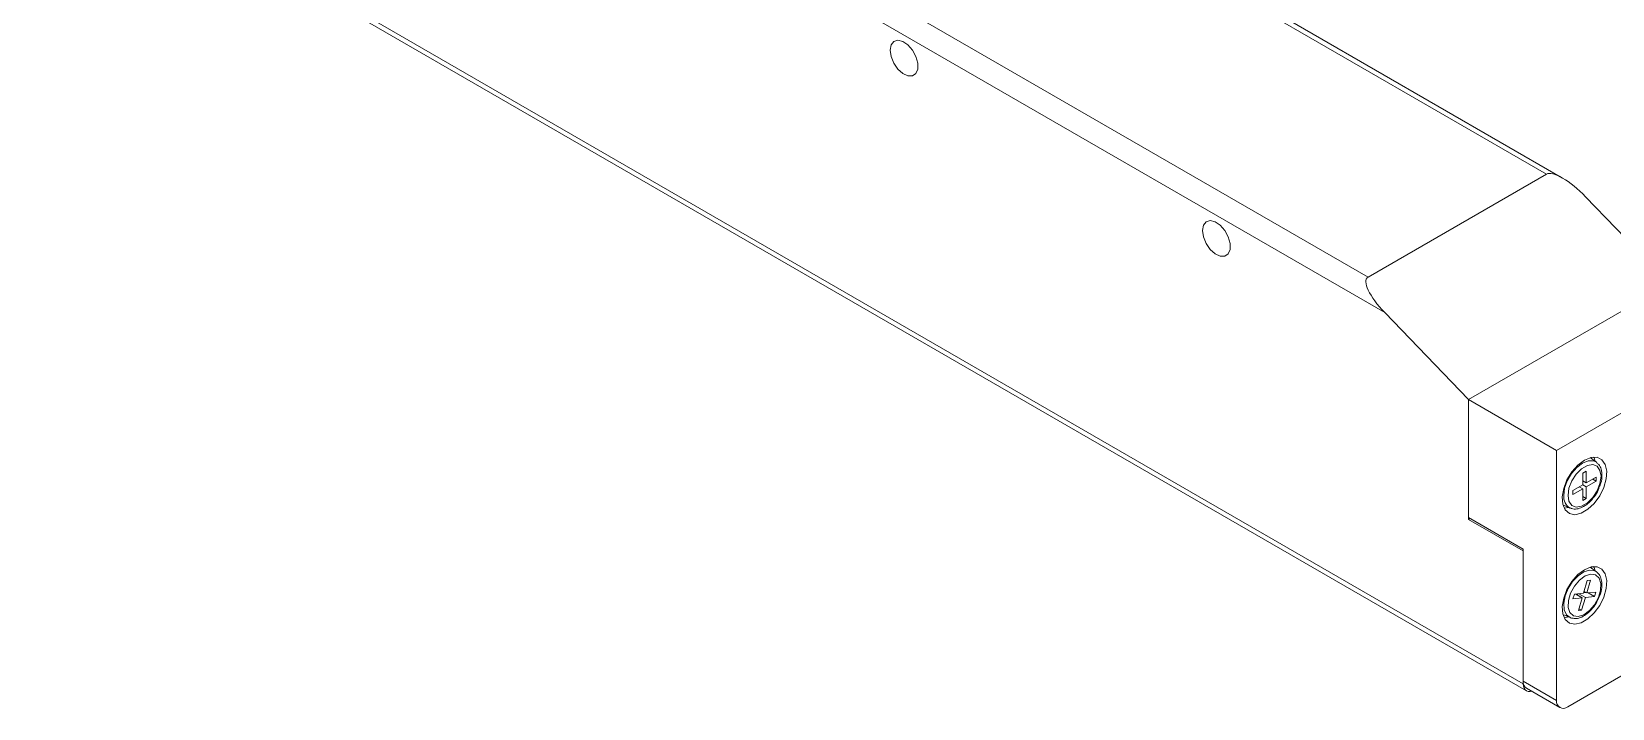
# Model space of a CAD drawing. Header units: inches. Extents: x 0.2 to 16.3, y 0.2 to 11.5.
# Drawn here: x 11.545 to 13.518, y 9.111 to 9.956 of the extents above; entities that cross this region are included whole.
import ezdxf

# ---------------------------------------------------------------- set-up
doc = ezdxf.new("R2010")
doc.units = ezdxf.units.IN
doc.header["$MEASUREMENT"] = 0

msp = doc.modelspace()

# ---------------------------------------------------------------- linework, layer by layer
at = {"color": 7, "linetype": 'Continuous', "lineweight": 18}
for p, q in [((13.4357, 9.778), (12.3834, 10.3855)), ((13.4558, 9.7731), (12.3933, 10.3864)), ((12.1607, 10.2569), (13.213, 9.6494)), ((13.2339, 9.6052), (12.1468, 10.2328)), ((11.5455, 10.2166), (13.4065, 9.1423)), ((11.5496, 10.2076), (13.4106, 9.1333)), ((13.213, 9.6494), (13.4357, 9.778)), ((13.4845, 9.7498), (13.5888, 9.6414)), ((13.5889, 9.6414), (13.3383, 9.4968)), ((13.3383, 9.4967), (13.2339, 9.6052)), ((13.6988, 9.5779), (13.4483, 9.4333)), ((13.4483, 9.4333), (13.3383, 9.4968)), ((13.3383, 9.4968), (13.3383, 9.3494)), ((13.3383, 9.4967), (13.3383, 9.3472)), ((13.4483, 9.4333), (13.4483, 9.1214)), ((13.498, 9.4185), (13.4902, 9.4243)), ((13.498, 9.4185), (13.4984, 9.4183)), ((13.4809, 9.3903), (13.4685, 9.3832)), ((13.4853, 9.4072), (13.4809, 9.4047)), ((13.4809, 9.4047), (13.4809, 9.3903)), ((13.4809, 9.3954), (13.4853, 9.3929)), ((13.4809, 9.3903), (13.4853, 9.3878)), ((13.4853, 9.3929), (13.4853, 9.4072)), ((13.4977, 9.4), (13.4853, 9.3929)), ((13.4853, 9.3878), (13.4977, 9.395)), ((13.4933, 9.3975), (13.4977, 9.395)), ((13.4977, 9.395), (13.4977, 9.4)), ((13.4685, 9.3781), (13.4809, 9.3853)), ((13.4685, 9.3832), (13.4685, 9.3781)), ((13.4765, 9.3878), (13.4809, 9.3853)), ((13.4809, 9.3853), (13.4809, 9.3709)), ((13.4809, 9.376), (13.4853, 9.3735)), ((13.4809, 9.3709), (13.4853, 9.3735)), ((13.4853, 9.3735), (13.4853, 9.3878)), ((13.3383, 9.3494), (13.4065, 9.31)), ((13.4562, 9.3653), (13.4651, 9.3614)), ((13.4577, 9.3612), (13.4631, 9.3622)), ((13.3402, 9.3483), (13.3383, 9.3472)), ((13.3383, 9.3472), (13.4065, 9.3079)), ((13.4065, 9.31), (13.4065, 9.1456)), ((13.4065, 9.3079), (13.4065, 9.1423)), ((13.4866, 9.2711), (13.4819, 9.2551)), ((13.4859, 9.2555), (13.4907, 9.2715)), ((13.4907, 9.2715), (13.4866, 9.2711)), ((13.498, 9.2819), (13.4902, 9.2876)), ((13.4704, 9.2539), (13.4687, 9.2483)), ((13.4819, 9.2551), (13.4704, 9.2539)), ((13.4721, 9.2541), (13.4802, 9.2494)), ((13.4742, 9.2529), (13.4747, 9.2543)), ((13.4762, 9.2545), (13.4843, 9.2498)), ((13.4821, 9.2559), (13.4847, 9.2562)), ((13.4826, 9.2574), (13.4859, 9.2555)), ((13.4843, 9.2498), (13.4957, 9.251)), ((13.4974, 9.2566), (13.4859, 9.2555)), ((13.4877, 9.2556), (13.4957, 9.251)), ((13.4957, 9.251), (13.4974, 9.2566)), ((13.4622, 9.1134), (13.6849, 9.242)), ((13.4687, 9.2483), (13.4802, 9.2494)), ((13.4802, 9.2494), (13.4755, 9.2334)), ((13.4755, 9.2334), (13.4795, 9.2338)), ((13.4762, 9.2358), (13.4795, 9.2338)), ((13.4795, 9.2338), (13.4843, 9.2498)), ((13.4562, 9.2287), (13.4651, 9.2248)), ((13.4577, 9.2246), (13.4631, 9.2256)), ((13.4065, 9.1456), (13.4483, 9.1214)), ((13.4106, 9.1365), (13.4524, 9.1124))]:
    msp.add_line(p, q, dxfattribs=at)
at = {"color": 7, "linetype": 'Continuous', "lineweight": 18, "flags": 128}
for points in [[(12.6166, 9.9326), (12.6178, 9.9392), (12.6211, 9.9436), (12.6262, 9.9451), (12.6324, 9.9435), (12.6388, 9.9392), (12.6445, 9.9326), (12.6488, 9.9246), (12.6511, 9.9164), (12.6511, 9.909), (12.6488, 9.9035), (12.6445, 9.9005), (12.6388, 9.9005), (12.6324, 9.9035), (12.6262, 9.9091), (12.6211, 9.9165), (12.6178, 9.9247), (12.6166, 9.9326)], [(13.0063, 9.7077), (13.0075, 9.7142), (13.0109, 9.7186), (13.016, 9.7201), (13.0221, 9.7185), (13.0285, 9.7142), (13.0342, 9.7076), (13.0385, 9.6996), (13.0408, 9.6914), (13.0408, 9.684), (13.0385, 9.6785), (13.0342, 9.6755), (13.0285, 9.6755), (13.0221, 9.6785), (13.016, 9.6841), (13.0109, 9.6915), (13.0075, 9.6997), (13.0063, 9.7077)], [(13.483, 9.4212), (13.4912, 9.4245), (13.4987, 9.4247), (13.5048, 9.4217), (13.5089, 9.4159), (13.5108, 9.4076), (13.5102, 9.3977), (13.5072, 9.3871), (13.5021, 9.3766), (13.4953, 9.3672), (13.4873, 9.3598), (13.479, 9.3549), (13.4711, 9.3531), (13.4642, 9.3545), (13.459, 9.359), (13.456, 9.3661), (13.4553, 9.3753), (13.4571, 9.3857), (13.4612, 9.3964), (13.4673, 9.4064), (13.4748, 9.4149), (13.483, 9.4212)], [(13.4625, 9.3772), (13.4637, 9.3698), (13.4673, 9.3647), (13.4728, 9.3625), (13.4795, 9.3636), (13.4867, 9.3677), (13.4934, 9.3744), (13.4988, 9.3829), (13.5024, 9.3921), (13.5037, 9.401), (13.5024, 9.4084), (13.4988, 9.4135), (13.4934, 9.4156), (13.4867, 9.4145), (13.4795, 9.4104), (13.4728, 9.4037), (13.4673, 9.3952), (13.4637, 9.386), (13.4625, 9.3772)], [(13.4963, 9.4198), (13.495, 9.4239), (13.4945, 9.425)], [(13.483, 9.2845), (13.4912, 9.2879), (13.4987, 9.2881), (13.5048, 9.2851), (13.5089, 9.2792), (13.5108, 9.271), (13.5102, 9.2611), (13.5072, 9.2504), (13.5021, 9.2399), (13.4953, 9.2306), (13.4873, 9.2231), (13.479, 9.2183), (13.4711, 9.2165), (13.4642, 9.2179), (13.459, 9.2224), (13.456, 9.2295), (13.4553, 9.2387), (13.4571, 9.2491), (13.4612, 9.2598), (13.4673, 9.2698), (13.4748, 9.2783), (13.483, 9.2845)], [(13.4909, 9.279), (13.484, 9.2767), (13.4769, 9.2715), (13.4705, 9.264), (13.4657, 9.2552), (13.463, 9.246), (13.4627, 9.2375), (13.4648, 9.2309), (13.4692, 9.2269), (13.4752, 9.2259), (13.4822, 9.2282), (13.4893, 9.2334), (13.4956, 9.2408), (13.5005, 9.2497), (13.5032, 9.2589), (13.5035, 9.2674), (13.5013, 9.274), (13.497, 9.278), (13.4909, 9.279)], [(13.4963, 9.2831), (13.495, 9.2873), (13.4945, 9.2884)], [(13.4669, 9.2241), (13.4654, 9.2246), (13.4651, 9.2248)], [(13.4065, 9.1423), (13.4068, 9.1393), (13.4076, 9.1368), (13.4089, 9.1347), (13.4106, 9.1333), (13.4127, 9.1325), (13.4151, 9.1324), (13.4171, 9.1328)]]:
    msp.add_lwpolyline(points, dxfattribs=at)
at = {"color": 8, "linetype": 'Continuous', "lineweight": 18, "flags": 128}
for points in [[(13.4572, 9.377), (13.4583, 9.386), (13.4616, 9.3955), (13.4668, 9.4044), (13.4733, 9.412), (13.4805, 9.4175), (13.4878, 9.4204), (13.4943, 9.4203), (13.498, 9.4185)], [(13.4651, 9.2248), (13.4606, 9.2283), (13.4578, 9.2345), (13.4572, 9.2426), (13.4589, 9.2517), (13.4628, 9.2611), (13.4683, 9.2698), (13.4751, 9.277), (13.4823, 9.2819), (13.4895, 9.284)], [(13.4895, 9.284), (13.4957, 9.2832), (13.4983, 9.2817)]]:
    msp.add_lwpolyline(points, dxfattribs=at)
at = {"color": 8, "linetype": 'Continuous', "lineweight": 18}
msp.add_arc((13.4727, 9.375), 0.0156, 172.6264, 241.4722, dxfattribs=at)
at = {"color": 7, "linetype": 'Continuous', "lineweight": 18}
for centre, radius, start, end in [((13.4159, 9.1444), 0.00944, 172.7442, 235.9436), ((13.4568, 9.1201), 0.0086, 170.786, 309.2033)]:
    msp.add_arc(centre, radius, start, end, dxfattribs=at)
for centre, start_param, end_param in [((13.4705, 9.7418), 1.485886, 3.056683), ((13.2478, 9.6132), 3.056683, 4.627479)]:
    msp.add_ellipse(centre, major_axis=(0.0359, -0.0354), ratio=0.308851, start_param=start_param, end_param=end_param, dxfattribs=at)
for points, knots in [([(13.5014, 9.3873), (13.5022, 9.3891), (13.5042, 9.394), (13.5052, 9.4019), (13.5043, 9.4097), (13.5018, 9.4153), (13.4992, 9.4173), (13.4982, 9.418)], [0, 0, 0, 0, 0.153483, 0.400653, 0.651462, 0.873227, 1, 1, 1, 1]), ([(13.4654, 9.3617), (13.4664, 9.3611), (13.4693, 9.3597), (13.4752, 9.3603), (13.4821, 9.363), (13.489, 9.3681), (13.4953, 9.3753), (13.4996, 9.382), (13.501, 9.3861), (13.5014, 9.3873)], [0, 0, 0, 0, 0.087931, 0.246014, 0.410498, 0.583855, 0.759256, 0.934317, 1, 1, 1, 1]), ([(13.4994, 9.2461), (13.5006, 9.2485), (13.5031, 9.2538), (13.5049, 9.2623), (13.5048, 9.2705), (13.5027, 9.2773), (13.4998, 9.2802), (13.4983, 9.2816)], [0, 0, 0, 0, 0.172728, 0.391013, 0.612044, 0.813078, 1, 1, 1, 1]), ([(13.4674, 9.2241), (13.4692, 9.2238), (13.4731, 9.2231), (13.4797, 9.2252), (13.4867, 9.2295), (13.4932, 9.2361), (13.4976, 9.242), (13.4992, 9.2455), (13.4994, 9.2461)], [0, 0, 0, 0, 0.1593965, 0.3479416, 0.548007, 0.7532429, 0.9581587, 1, 1, 1, 1])]:
    msp.add_open_spline(points, degree=3, knots=knots, dxfattribs=at)

doc.saveas('drawing.dxf')
